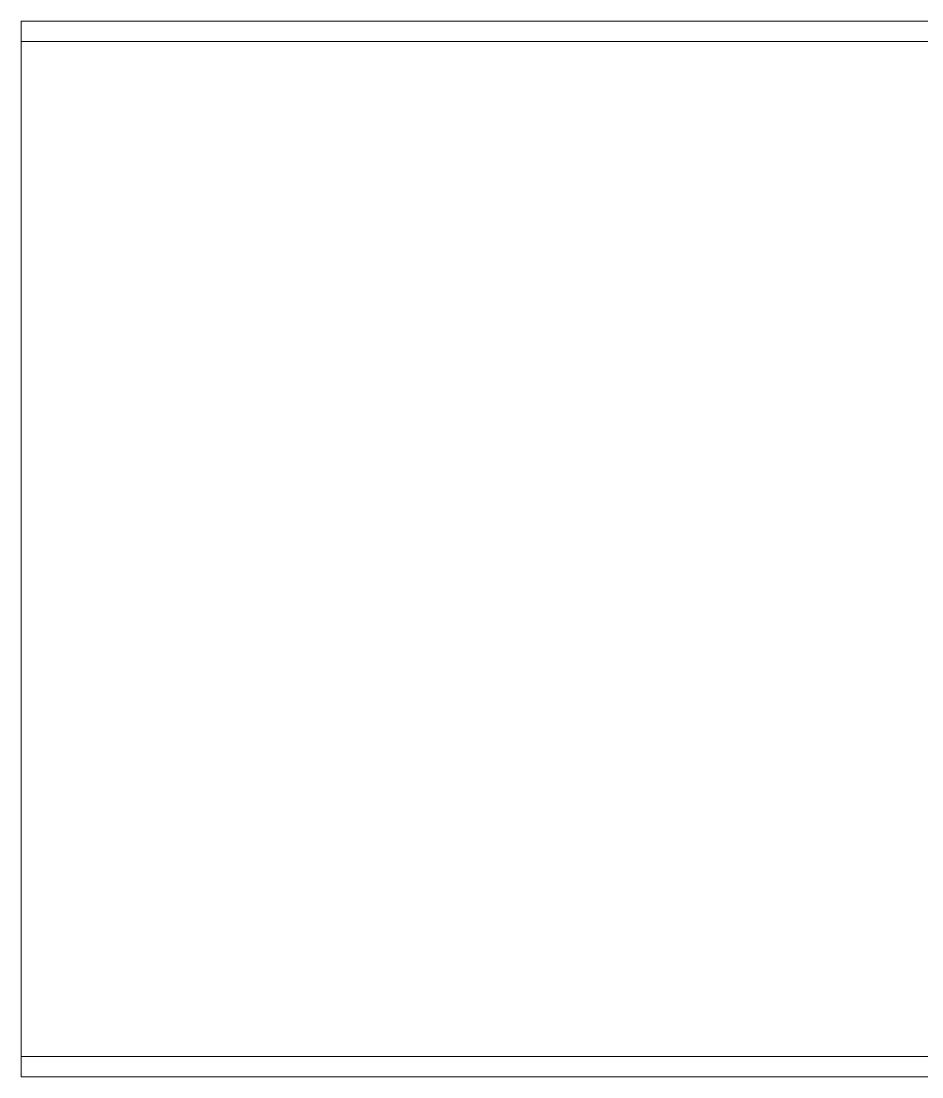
# Model space of a CAD drawing. Header units: inches. Extents: x 0.8 to 33.3, y 1.3 to 20.5.
# Drawn here: x 24.377 to 25.695, y 8.969 to 10.514 of the extents above; entities that cross this region are included whole.
import ezdxf

# ---------------------------------------------------------------- set-up
doc = ezdxf.new("R2010")
doc.units = ezdxf.units.IN
doc.header["$MEASUREMENT"] = 0

msp = doc.modelspace()

# ---------------------------------------------------------------- linework, layer by layer
at = {"color": 7, "linetype": 'Continuous', "lineweight": 15}
for p, q in [((24.377478, 10.483734), (24.377478, 10.513634)), ((24.377478, 10.513634), (24.439978, 10.513634)), ((28.626447, 10.513634), (24.439978, 10.513634)), ((24.439978, 10.483734), (24.377478, 10.483734)), ((24.377478, 10.453734), (24.377478, 10.483734)), ((24.439978, 10.483734), (28.626447, 10.483734)), ((24.377478, 8.969459), (24.377478, 10.453734)), ((29.644978, 8.999359), (24.377478, 8.999359)), ((24.377478, 8.969459), (29.644978, 8.969459))]:
    msp.add_line(p, q, dxfattribs=at)

doc.saveas('drawing.dxf')
